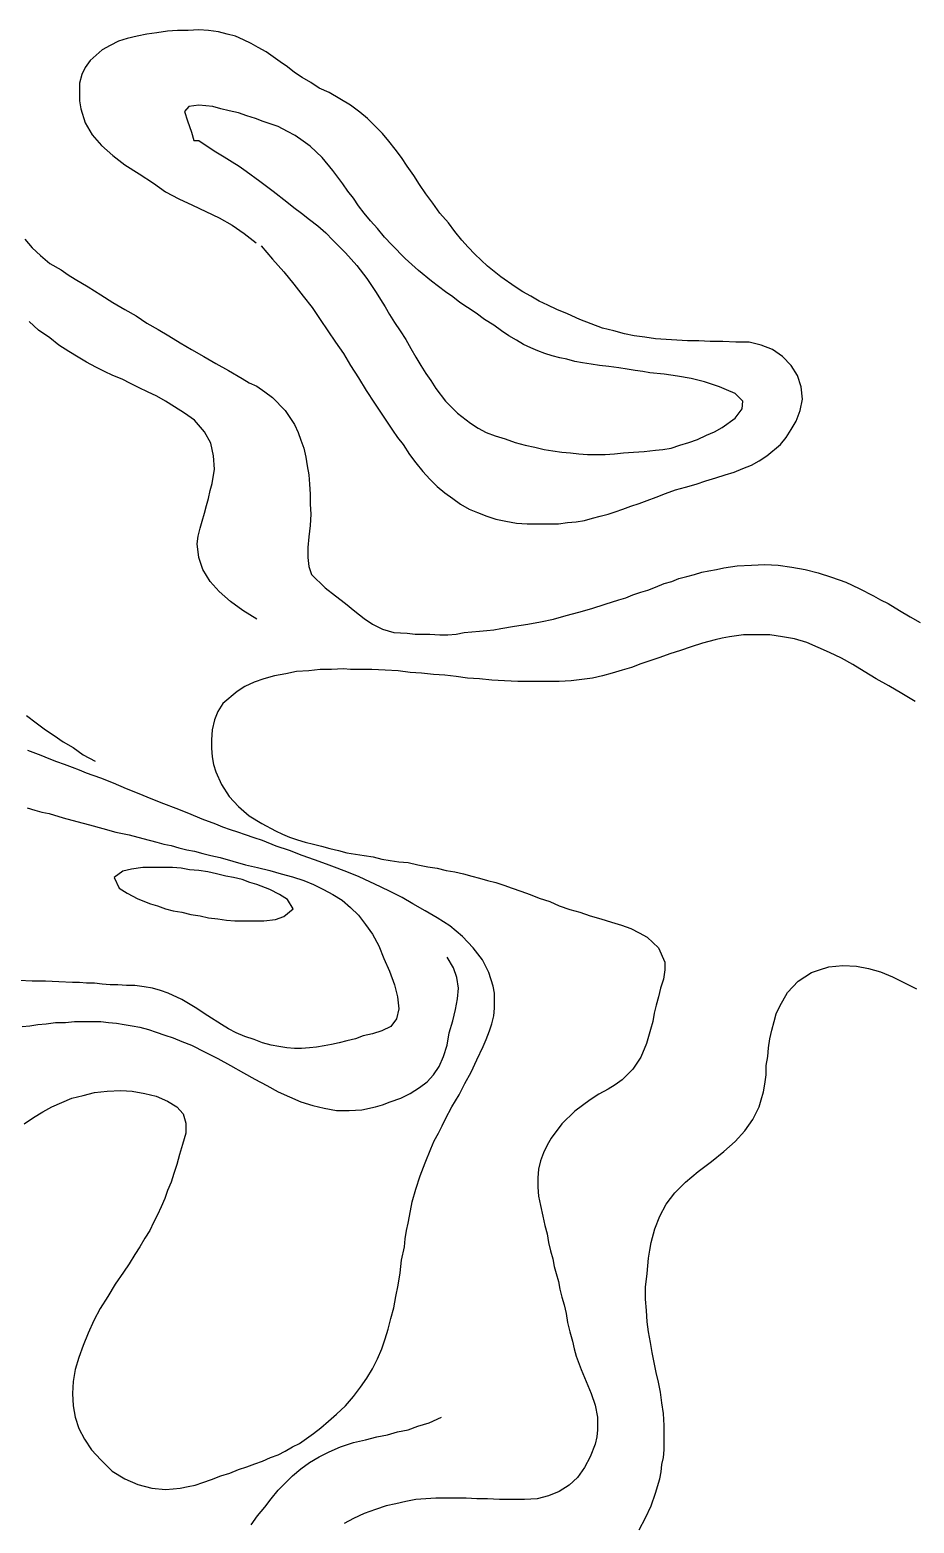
# Model space of a CAD drawing. Header units: inches. Extents: x 401374 to 405300, y 6332180 to 6336621.
# Drawn here: x 402556.4 to 402681, y 6335324.1 to 6335534.4 of the extents above; entities that cross this region are included whole.
import ezdxf

# ---------------------------------------------------------------- set-up
doc = ezdxf.new("R2010")
doc.units = ezdxf.units.IN
doc.header["$MEASUREMENT"] = 0

msp = doc.modelspace()

# ---------------------------------------------------------------- linework, layer by layer
for points in [[(402589, 6335504), (402590.6, 6335502.1), (402592.2, 6335500.3), (402593.6, 6335498.6), (402594.9, 6335496.9), (402596.2, 6335495.3), (402597.3, 6335493.6), (402598.4, 6335492), (402599.5, 6335490.4), (402600.6, 6335488.8), (402601.6, 6335487.1), (402602.7, 6335485.4), (402603.8, 6335483.6), (402605, 6335481.8), (402606.2, 6335480), (402607.5, 6335478), (402608.2, 6335477), (402609, 6335476), (402609.9, 6335474.6), (402610.8, 6335473.4), (402611.8, 6335472.2), (402612.8, 6335471.1), (402613.8, 6335470.1), (402614.9, 6335469.2), (402616, 6335468.4), (402617.1, 6335467.6), (402618.3, 6335466.9), (402619.5, 6335466.4), (402620.8, 6335465.9), (402622.1, 6335465.5), (402623.5, 6335465.2), (402625, 6335464.9), (402626.5, 6335464.8), (402628.2, 6335464.8), (402629.6, 6335464.8), (402630.9, 6335464.8), (402632.2, 6335465), (402633.4, 6335465.1), (402634.6, 6335465.3), (402635.7, 6335465.6), (402636.8, 6335465.9), (402637.9, 6335466.2), (402638.9, 6335466.5), (402640, 6335466.9), (402641.1, 6335467.3), (402642.3, 6335467.7), (402643.4, 6335468.1), (402644.7, 6335468.6), (402646, 6335469.1), (402647.4, 6335469.6), (402648.8, 6335470), (402650.3, 6335470.4), (402651.7, 6335470.9), (402653.1, 6335471.3), (402654.4, 6335471.7), (402655.7, 6335472.1), (402656.9, 6335472.6), (402658.1, 6335473.1), (402659.2, 6335473.7), (402660.3, 6335474.4), (402662.2, 6335476), (402663, 6335477), (402663.7, 6335478.1), (402664.4, 6335479.3), (402665, 6335480.8), (402665.3, 6335482.4), (402665.1, 6335484.1), (402664.6, 6335485.7), (402663.7, 6335487.1), (402662.5, 6335488.4), (402661.1, 6335489.4), (402659.5, 6335490), (402657.8, 6335490.4), (402655.9, 6335490.4), (402654.1, 6335490.5), (402652.3, 6335490.5), (402650.7, 6335490.6), (402649.1, 6335490.6), (402647.6, 6335490.7), (402646.1, 6335490.8), (402644.6, 6335490.9), (402643.1, 6335491.1), (402641.6, 6335491.3), (402640.2, 6335491.6), (402638.7, 6335492), (402637.1, 6335492.4), (402635.5, 6335493), (402633.9, 6335493.6), (402632.2, 6335494.4), (402630.7, 6335495), (402629.4, 6335495.6), (402628.2, 6335496.2), (402627, 6335496.9), (402625.9, 6335497.5), (402624.8, 6335498.2), (402622.8, 6335499.6), (402620.9, 6335501.1), (402619.1, 6335502.8), (402618.2, 6335503.8), (402617.3, 6335504.8), (402616.3, 6335506), (402615.4, 6335507.2), (402614.2, 6335508.6), (402613.2, 6335510), (402612.2, 6335511.3), (402611.3, 6335512.6), (402610.5, 6335513.9), (402609.6, 6335515.2), (402608.8, 6335516.4), (402607.9, 6335517.6), (402607, 6335518.7), (402606.1, 6335519.8), (402605.1, 6335520.8), (402604, 6335521.9), (402602.9, 6335522.8), (402601.6, 6335523.8), (402600.1, 6335524.7), (402598.6, 6335525.6), (402597.2, 6335526.2), (402596, 6335527), (402594.8, 6335527.7), (402593.7, 6335528.4), (402592.7, 6335529.2), (402591.7, 6335529.9), (402590.7, 6335530.6), (402589.7, 6335531.3), (402588.6, 6335531.9), (402587.6, 6335532.5), (402586.5, 6335533), (402585.4, 6335533.5), (402584.2, 6335533.8), (402583, 6335534.1), (402581.6, 6335534.3), (402580.2, 6335534.4), (402578.7, 6335534.3), (402577.2, 6335534.3), (402575.8, 6335534.2), (402574.3, 6335534), (402572.9, 6335533.8), (402571.5, 6335533.5), (402570.1, 6335533.2), (402568.9, 6335532.8), (402567.7, 6335532.2), (402566.6, 6335531.6), (402564.9, 6335530.1), (402564.2, 6335529.1), (402563.7, 6335528.1), (402563.4, 6335526.9), (402563.4, 6335525.6), (402563.4, 6335524.4), (402563.6, 6335523.3), (402564.2, 6335521.3), (402565.2, 6335519.6), (402566.5, 6335518.1), (402568.1, 6335516.7), (402569.8, 6335515.4), (402571.8, 6335514.1), (402573.8, 6335512.8), (402575.5, 6335511.6), (402577.4, 6335510.6), (402579.3, 6335509.7), (402581.2, 6335508.8), (402583.1, 6335507.9), (402584.9, 6335506.9), (402586.6, 6335505.7), (402588.3, 6335504.4)], [(402580.2, 6335518.8), (402581.4, 6335518), (402582.6, 6335517.2), (402583.8, 6335516.5), (402584.9, 6335515.8), (402585.9, 6335515.2), (402586.9, 6335514.5), (402588.8, 6335513.1), (402590.7, 6335511.7), (402592.6, 6335510.2), (402593.6, 6335509.4), (402594.7, 6335508.6), (402595.8, 6335507.7), (402597, 6335506.8), (402598.1, 6335505.8), (402599.1, 6335504.8), (402600.9, 6335503), (402602.5, 6335501.2), (402603.9, 6335499.4), (402605.2, 6335497.4), (402605.8, 6335496.4), (402606.5, 6335495.4), (402607.1, 6335494.3), (402607.8, 6335493.2), (402608.6, 6335492), (402609.4, 6335490.8), (402610.1, 6335489.5), (402610.8, 6335488.3), (402611.5, 6335487.1), (402612.2, 6335486), (402612.9, 6335485), (402613.6, 6335483.9), (402615, 6335482.1), (402616.7, 6335480.4), (402618.5, 6335479), (402619.6, 6335478.3), (402620.7, 6335477.7), (402622, 6335477.2), (402623.4, 6335476.8), (402624.8, 6335476.3), (402626.2, 6335475.9), (402627.6, 6335475.6), (402628.9, 6335475.3), (402630.1, 6335475.1), (402631.4, 6335474.9), (402632.6, 6335474.8), (402633.8, 6335474.7), (402635, 6335474.6), (402636.2, 6335474.6), (402637.5, 6335474.6), (402638.8, 6335474.7), (402640.1, 6335474.8), (402641.5, 6335474.9), (402643, 6335475), (402644.6, 6335475.2), (402645.6, 6335475.3), (402646.8, 6335475.5), (402648, 6335475.9), (402649.3, 6335476.3), (402650.5, 6335476.7), (402651.8, 6335477.3), (402652.9, 6335477.8), (402654, 6335478.4), (402655.8, 6335479.7), (402656.8, 6335481), (402656.9, 6335482.1), (402655.8, 6335483.2), (402654.6, 6335483.7), (402653.6, 6335484.1), (402652.5, 6335484.5), (402651.5, 6335484.8), (402649.6, 6335485.3), (402647.7, 6335485.6), (402645.8, 6335485.9), (402643.8, 6335486.1), (402642.8, 6335486.3), (402641.7, 6335486.4), (402640.6, 6335486.6), (402639.4, 6335486.8), (402638, 6335487), (402636.7, 6335487.1), (402635.5, 6335487.3), (402634.3, 6335487.5), (402633.2, 6335487.7), (402632.1, 6335488), (402631.1, 6335488.2), (402630, 6335488.5), (402629, 6335488.8), (402628, 6335489.2), (402627, 6335489.6), (402626, 6335490.1), (402625, 6335490.7), (402623.9, 6335491.3), (402622.9, 6335492), (402621.8, 6335492.8), (402620.5, 6335493.6), (402619.3, 6335494.5), (402618.1, 6335495.3), (402617, 6335496), (402616, 6335496.8), (402615, 6335497.5), (402613, 6335499), (402611.2, 6335500.5), (402609.3, 6335502.2), (402607.4, 6335504.1), (402606.4, 6335505.2), (402605.4, 6335506.4), (402604.4, 6335507.5), (402603.5, 6335508.6), (402602.7, 6335509.6), (402602, 6335510.7), (402601.2, 6335511.7), (402600.5, 6335512.7), (402599.1, 6335514.6), (402597.6, 6335516.4), (402595.9, 6335518), (402594.9, 6335518.7), (402593.8, 6335519.5), (402592.7, 6335520.1), (402591.4, 6335520.8), (402590.4, 6335521.1), (402589.3, 6335521.5), (402588.2, 6335521.9), (402587, 6335522.3), (402585.8, 6335522.7), (402584.5, 6335523), (402583.3, 6335523.3), (402582.2, 6335523.6), (402580.2, 6335523.8), (402578.8, 6335523.6), (402578.2, 6335522.9), (402578.6, 6335521.6), (402579.2, 6335520), (402579.5, 6335518.8), (402580.2, 6335518.8)], [(402555.7, 6335504.9), (402556.7, 6335503.7), (402557.9, 6335502.6), (402559.2, 6335501.5), (402560.8, 6335500.6), (402561.8, 6335499.9), (402562.8, 6335499.3), (402564.6, 6335498.2), (402566.4, 6335497.1), (402568.1, 6335496), (402569.8, 6335495), (402571.4, 6335494.1), (402572.9, 6335493.1), (402574.5, 6335492.2), (402576, 6335491.3), (402577.6, 6335490.3), (402579.2, 6335489.4), (402580.9, 6335488.4), (402582.6, 6335487.4), (402584.4, 6335486.4), (402586.3, 6335485.3), (402587.3, 6335484.7), (402588.4, 6335484.2), (402589.5, 6335483.4), (402590.6, 6335482.6), (402592.4, 6335480.8), (402593.7, 6335478.8), (402594.2, 6335477.7), (402594.6, 6335476.6), (402595, 6335475.5), (402595.3, 6335474.2), (402595.5, 6335473), (402595.7, 6335471.7), (402595.8, 6335470.4), (402595.9, 6335469), (402595.9, 6335467.6), (402596, 6335466.2), (402595.9, 6335464.6), (402595.7, 6335463), (402595.6, 6335461.5), (402595.6, 6335460.1), (402595.7, 6335458.8), (402596.1, 6335457.7), (402598, 6335455.8), (402599.5, 6335454.7), (402600.9, 6335453.6), (402602.2, 6335452.5), (402603.5, 6335451.5), (402604.7, 6335450.7), (402606.1, 6335450), (402607.7, 6335449.5), (402609.6, 6335449.4), (402610.7, 6335449.3), (402611.7, 6335449.3), (402612.8, 6335449.3), (402614.2, 6335449.2), (402615.3, 6335449.2), (402616.5, 6335449.3), (402617.6, 6335449.5), (402618.7, 6335449.6), (402619.8, 6335449.7), (402620.8, 6335449.8), (402621.8, 6335449.9), (402622.8, 6335450.1), (402624.7, 6335450.4), (402626.6, 6335450.7), (402628.4, 6335451), (402630.2, 6335451.4), (402632, 6335451.9), (402633.8, 6335452.4), (402635.6, 6335452.9), (402637.5, 6335453.5), (402639.4, 6335454.1), (402640.4, 6335454.4), (402641.4, 6335454.8), (402642.5, 6335455.2), (402643.5, 6335455.5), (402644.6, 6335455.9), (402645.8, 6335456.4), (402646.9, 6335456.7), (402647.9, 6335457.1), (402649, 6335457.4), (402650.1, 6335457.7), (402651.1, 6335458), (402652.1, 6335458.2), (402653.2, 6335458.4), (402654.2, 6335458.6), (402656.1, 6335458.9), (402658.1, 6335459), (402660, 6335459.1), (402661.9, 6335459), (402663.8, 6335458.7), (402665.7, 6335458.4), (402667.5, 6335457.9), (402669.4, 6335457.3), (402671.4, 6335456.6), (402673.3, 6335455.7), (402675.3, 6335454.7), (402676.3, 6335454.1), (402677.4, 6335453.6), (402679, 6335452.6), (402680.5, 6335451.7), (402681.9, 6335450.9)], [(402588.4, 6335451.4), (402586.4, 6335452.6), (402584.7, 6335453.9), (402583.1, 6335455.3), (402581.8, 6335456.7), (402580.8, 6335458.4), (402580.2, 6335460.1), (402580, 6335462), (402580.1, 6335463.1), (402580.4, 6335464.2), (402580.7, 6335465.2), (402581, 6335466.3), (402581.3, 6335467.4), (402581.6, 6335468.4), (402581.8, 6335469.5), (402582.1, 6335470.5), (402582.4, 6335472.5), (402582.3, 6335474.4), (402581.9, 6335476.2), (402581, 6335477.8), (402579.6, 6335479.4), (402578.2, 6335480.4), (402576.8, 6335481.3), (402575.5, 6335482.1), (402574.3, 6335482.8), (402573, 6335483.4), (402571.8, 6335484), (402570.6, 6335484.6), (402569.4, 6335485.2), (402568.1, 6335485.7), (402566.9, 6335486.3), (402565.7, 6335486.9), (402564.4, 6335487.6), (402563.2, 6335488.3), (402561.9, 6335489.1), (402560.5, 6335490), (402559.2, 6335491), (402557.6, 6335492.1), (402556.3, 6335493.3)], [(402681.2, 6335439.8), (402679.3, 6335440.9), (402677.5, 6335442), (402675.7, 6335443), (402674, 6335444), (402672.4, 6335445), (402670.8, 6335445.9), (402669.1, 6335446.7), (402667.5, 6335447.4), (402665.9, 6335448.1), (402664.2, 6335448.6), (402662.5, 6335448.9), (402660.7, 6335449.2), (402658.9, 6335449.2), (402657, 6335449.2), (402655, 6335448.9), (402654, 6335448.7), (402653, 6335448.5), (402651.2, 6335448), (402649.6, 6335447.5), (402648.1, 6335447), (402646.6, 6335446.5), (402645.2, 6335446), (402643.8, 6335445.5), (402642.5, 6335445.1), (402641.2, 6335444.6), (402639.9, 6335444.2), (402638.5, 6335443.8), (402637.1, 6335443.4), (402635.7, 6335443.1), (402634.2, 6335442.9), (402632.7, 6335442.7), (402631, 6335442.6), (402629.3, 6335442.6), (402628.2, 6335442.6), (402627.1, 6335442.6), (402625.2, 6335442.6), (402623.3, 6335442.7), (402621.5, 6335442.8), (402619.8, 6335443), (402618.1, 6335443.1), (402616.5, 6335443.3), (402614.9, 6335443.5), (402613.3, 6335443.6), (402611.6, 6335443.8), (402610, 6335443.9), (402608.3, 6335444.1), (402606.5, 6335444.2), (402604.6, 6335444.3), (402602.6, 6335444.3), (402601.6, 6335444.3), (402600.6, 6335444.4), (402598.9, 6335444.3), (402597.3, 6335444.3), (402595.7, 6335444.1), (402594, 6335444), (402592.5, 6335443.7), (402590.9, 6335443.4), (402589.4, 6335443), (402588, 6335442.5), (402586.7, 6335441.9), (402585.6, 6335441.2), (402583.6, 6335439.5), (402582.9, 6335438.4), (402582.4, 6335437.2), (402582.1, 6335435.8), (402582, 6335434.4), (402582, 6335433.2), (402582.1, 6335432), (402582.3, 6335430.9), (402582.6, 6335429.9), (402583.4, 6335428.1), (402584.5, 6335426.4), (402585.8, 6335425), (402587.3, 6335423.7), (402589.1, 6335422.6), (402591, 6335421.6), (402592, 6335421.1), (402593, 6335420.7), (402594.1, 6335420.3), (402595.2, 6335420), (402596.4, 6335419.7), (402597.5, 6335419.4), (402598.7, 6335419.1), (402599.9, 6335418.8), (402601.1, 6335418.5), (402602.3, 6335418.3), (402603.5, 6335418.1), (402604.8, 6335417.9), (402606, 6335417.6), (402607.2, 6335417.4), (402608.4, 6335417.2), (402609.7, 6335417.1), (402611.1, 6335416.8), (402612.5, 6335416.5), (402613.8, 6335416.3), (402615.1, 6335416), (402616.3, 6335415.8), (402617.5, 6335415.5), (402618.7, 6335415.2), (402619.8, 6335414.9), (402620.9, 6335414.6), (402622.1, 6335414.3), (402623.2, 6335413.9), (402624.4, 6335413.5), (402625.6, 6335413.1), (402626.9, 6335412.6), (402628.2, 6335412.1), (402629.7, 6335411.6), (402631, 6335411), (402632.5, 6335410.5), (402633.9, 6335410.1), (402635.4, 6335409.6), (402636.9, 6335409.2), (402638.4, 6335408.7), (402639.8, 6335408.3), (402641.1, 6335407.8), (402642.3, 6335407.2), (402643.4, 6335406.6), (402645, 6335405.1), (402645.9, 6335403.1), (402645.9, 6335402), (402645.7, 6335400.7), (402645.3, 6335399.4), (402645, 6335398.2), (402644.7, 6335397), (402644.4, 6335395.9), (402644.2, 6335394.7), (402643.9, 6335393.6), (402643.6, 6335392.6), (402643.3, 6335391.6), (402642.5, 6335389.7), (402641.4, 6335388), (402639.9, 6335386.5), (402638.9, 6335385.8), (402637.9, 6335385.2), (402636.6, 6335384.5), (402635.4, 6335383.7), (402634.3, 6335382.9), (402633.2, 6335382.1), (402631.4, 6335380.3), (402629.9, 6335378.3), (402629.3, 6335377.3), (402628.8, 6335376.2), (402628.4, 6335375.1), (402628.1, 6335373.9), (402628, 6335372.7), (402628, 6335371.4), (402628.1, 6335370.1), (402628.4, 6335368.8), (402628.7, 6335367.3), (402629, 6335366), (402629.3, 6335364.8), (402629.5, 6335363.6), (402629.8, 6335362.4), (402630.1, 6335361.3), (402630.3, 6335360.2), (402630.6, 6335359.2), (402630.9, 6335358.1), (402631.1, 6335357), (402631.4, 6335355.9), (402631.7, 6335354.8), (402632, 6335353.6), (402632.2, 6335352.3), (402632.5, 6335351), (402632.9, 6335349.7), (402633.1, 6335348.6), (402633.4, 6335347.6), (402634.1, 6335345.7), (402634.8, 6335344), (402635.5, 6335342.3), (402636.1, 6335340.7), (402636.4, 6335339), (402636.4, 6335337.2), (402636.3, 6335336.2), (402636.1, 6335335.2), (402635.4, 6335333.4), (402634.6, 6335331.9), (402633.6, 6335330.5), (402632.4, 6335329.4), (402631, 6335328.5), (402629.5, 6335327.9), (402627.9, 6335327.5), (402626.1, 6335327.4), (402624.3, 6335327.4), (402622.6, 6335327.4), (402620.9, 6335327.5), (402619.4, 6335327.5), (402617.9, 6335327.6), (402616.4, 6335327.6), (402615, 6335327.6), (402613.6, 6335327.6), (402612.2, 6335327.5), (402610.8, 6335327.4), (402609.4, 6335327.1), (402608, 6335326.8), (402606.6, 6335326.5), (402605.1, 6335326), (402603.5, 6335325.4), (402602, 6335324.7), (402600.7, 6335324)], [(402555.9, 6335437.8), (402557.3, 6335436.8), (402558.6, 6335435.8), (402559.8, 6335435), (402561.1, 6335434.1), (402562.5, 6335433.3), (402563.9, 6335432.3), (402565.6, 6335431.4)], [(402555.6, 6335380.3), (402556.9, 6335381.2), (402558.2, 6335382), (402559.5, 6335382.7), (402560.9, 6335383.3), (402562.3, 6335383.9), (402563.9, 6335384.3), (402565.5, 6335384.7), (402567.3, 6335384.9), (402569.2, 6335385), (402570.8, 6335384.9), (402572.6, 6335384.6), (402574.2, 6335384.2), (402575.8, 6335383.5), (402577.1, 6335382.7), (402578, 6335381.7), (402578.4, 6335380.4), (402578.4, 6335379), (402577.9, 6335377.4), (402577.5, 6335376), (402577.1, 6335374.6), (402576.7, 6335373.3), (402576.3, 6335372.1), (402575.8, 6335370.9), (402575.4, 6335369.8), (402574.9, 6335368.6), (402574.4, 6335367.5), (402573.8, 6335366.4), (402573.3, 6335365.3), (402572.6, 6335364.2), (402571.9, 6335363), (402571.2, 6335361.9), (402570.4, 6335360.6), (402569.6, 6335359.4), (402568.4, 6335357.7), (402567.4, 6335356), (402566.3, 6335354.3), (402565.4, 6335352.6), (402564.6, 6335350.8), (402563.9, 6335349.1), (402563.3, 6335347.4), (402562.8, 6335345.7), (402562.5, 6335344), (402562.4, 6335342.3), (402562.5, 6335340.6), (402562.8, 6335339), (402563.3, 6335337.4), (402564.1, 6335335.9), (402565.1, 6335334.4), (402566.4, 6335333), (402568, 6335331.4), (402569.8, 6335330.3), (402571.6, 6335329.5), (402573.6, 6335329), (402575.5, 6335328.8), (402576.6, 6335328.9), (402577.6, 6335329), (402578.7, 6335329.2), (402579.7, 6335329.4), (402580.8, 6335329.8), (402582, 6335330.2), (402583.3, 6335330.7), (402584.6, 6335331.1), (402585.8, 6335331.6), (402587, 6335332), (402588.1, 6335332.4), (402589.2, 6335332.8), (402590.3, 6335333.3), (402591.4, 6335333.7), (402592.4, 6335334.2), (402593.4, 6335334.8), (402594.4, 6335335.3), (402595.4, 6335336), (402596.4, 6335336.7), (402597.4, 6335337.5), (402598.5, 6335338.4), (402599.6, 6335339.4), (402600.9, 6335340.6), (402602, 6335341.9), (402603, 6335343.2), (402603.9, 6335344.5), (402604.7, 6335345.8), (402605.4, 6335347.2), (402606, 6335348.6), (402606.5, 6335350), (402606.9, 6335351.4), (402607.3, 6335352.9), (402607.7, 6335354.4), (402608, 6335356), (402608.3, 6335357.6), (402608.6, 6335359.3), (402608.8, 6335361.1), (402609.2, 6335363), (402609.3, 6335364.1), (402609.5, 6335365.3), (402609.7, 6335366.3), (402609.9, 6335367.3), (402610.3, 6335369.3), (402610.8, 6335371.1), (402611.4, 6335373), (402612.1, 6335374.8), (402612.9, 6335376.8), (402613.4, 6335377.9), (402614, 6335379), (402614.5, 6335380), (402615, 6335381), (402615.9, 6335382.7), (402616.9, 6335384.4), (402617.7, 6335386), (402618.6, 6335387.6), (402619.4, 6335389.3), (402620.3, 6335391.2), (402620.7, 6335392.2), (402621.2, 6335393.4), (402621.5, 6335394.4), (402621.8, 6335395.5), (402621.9, 6335396.6), (402621.9, 6335397.6), (402621.9, 6335398.7), (402621.7, 6335399.7), (402621.1, 6335401.6), (402620.2, 6335403.4), (402618.9, 6335405.1), (402617.4, 6335406.7), (402615.6, 6335408.2), (402613.8, 6335409.3), (402612.1, 6335410.3), (402610.4, 6335411.3), (402608.9, 6335412.2), (402607.3, 6335413), (402605.8, 6335413.7), (402604.3, 6335414.4), (402602.8, 6335415.1), (402601.3, 6335415.7), (402599.7, 6335416.3), (402598.2, 6335416.9), (402596.5, 6335417.5), (402594.8, 6335418.1), (402593, 6335418.8), (402591.1, 6335419.4), (402589.2, 6335420.2), (402588, 6335420.6), (402586.8, 6335421), (402585.7, 6335421.4), (402584.7, 6335421.7), (402583.6, 6335422.1), (402582.6, 6335422.5), (402580.7, 6335423.2), (402578.8, 6335424), (402577, 6335424.7), (402575.3, 6335425.4), (402573.5, 6335426.1), (402571.8, 6335426.8), (402570, 6335427.5), (402568.2, 6335428.3), (402566.4, 6335429), (402564.4, 6335429.7), (402563.4, 6335430.1), (402562.4, 6335430.5), (402561.3, 6335430.9), (402560.2, 6335431.3), (402559.1, 6335431.7), (402558, 6335432.2), (402556.1, 6335432.9)], [(402556, 6335424.8), (402557.1, 6335424.5), (402558.1, 6335424.2), (402559.1, 6335424), (402561.1, 6335423.4), (402563, 6335422.9), (402564.8, 6335422.4), (402566.7, 6335421.9), (402568.5, 6335421.4), (402570.4, 6335421), (402572.3, 6335420.5), (402574.3, 6335420), (402575.3, 6335419.7), (402576.3, 6335419.5), (402577.4, 6335419.2), (402578.5, 6335418.9), (402579.6, 6335418.7), (402580.8, 6335418.4), (402581.9, 6335418.1), (402583.2, 6335417.8), (402585, 6335417.3), (402586.8, 6335416.8), (402588.5, 6335416.4), (402590.2, 6335416), (402591.8, 6335415.5), (402593.4, 6335415.1), (402595, 6335414.6), (402596.4, 6335414), (402597.8, 6335413.3), (402599.1, 6335412.6), (402600.4, 6335411.8), (402601.6, 6335410.8), (402602.7, 6335409.7), (402603.7, 6335408.4), (402604.7, 6335407), (402605.6, 6335405.4), (402606.3, 6335403.6), (402607.1, 6335401.8), (402607.8, 6335399.9), (402608.2, 6335398.2), (402608.4, 6335396.5), (402608.1, 6335395.1), (402607.3, 6335394), (402606, 6335393.4), (402604.7, 6335393), (402603.4, 6335392.7), (402602.3, 6335392.3), (402601.1, 6335392), (402600, 6335391.7), (402598.9, 6335391.5), (402597.9, 6335391.3), (402596.8, 6335391.1), (402595.8, 6335391), (402594.7, 6335390.9), (402593.7, 6335390.9), (402592.6, 6335391), (402591.5, 6335391.2), (402590.4, 6335391.4), (402589.2, 6335391.7), (402588, 6335392.2), (402586.7, 6335392.6), (402585.5, 6335393.1), (402584.4, 6335393.7), (402583.4, 6335394.3), (402581.5, 6335395.5), (402579.7, 6335396.7), (402577.8, 6335397.8), (402575.9, 6335398.7), (402574.8, 6335399.1), (402573.7, 6335399.4), (402572.5, 6335399.6), (402571.2, 6335399.8), (402570, 6335399.8), (402568.8, 6335399.9), (402567.7, 6335399.9), (402566.6, 6335400), (402565.5, 6335400.1), (402564.4, 6335400.1), (402563.4, 6335400.2), (402562.4, 6335400.2), (402560.5, 6335400.3), (402558.6, 6335400.4), (402556.7, 6335400.4), (402554.9, 6335400.5)], [(402568.3, 6335415), (402569, 6335413.5), (402570.1, 6335412.8), (402571.6, 6335412), (402573.4, 6335411.3), (402574.4, 6335411), (402575.5, 6335410.6), (402576.6, 6335410.3), (402577.8, 6335410.1), (402579.1, 6335409.8), (402580.4, 6335409.6), (402581.6, 6335409.3), (402582.9, 6335409.2), (402584.1, 6335409), (402585.3, 6335408.9), (402586.4, 6335408.9), (402587.4, 6335408.9), (402589.4, 6335408.9), (402591, 6335409.1), (402592.2, 6335409.5), (402593.5, 6335410.6), (402592.7, 6335411.9), (402591.6, 6335412.6), (402590.2, 6335413.3), (402588.4, 6335414), (402587.4, 6335414.3), (402586.3, 6335414.7), (402585.1, 6335415), (402584, 6335415.2), (402582.7, 6335415.5), (402581.5, 6335415.8), (402580.2, 6335416), (402578.9, 6335416.1), (402577.7, 6335416.3), (402576.5, 6335416.4), (402575.3, 6335416.4), (402574.3, 6335416.4), (402572.3, 6335416.4), (402570.7, 6335416.2), (402569.5, 6335415.9), (402568.3, 6335415)], [(402555.3, 6335394), (402556.4, 6335394.1), (402557.5, 6335394.3), (402558.7, 6335394.4), (402560, 6335394.6), (402561.4, 6335394.6), (402562.7, 6335394.7), (402564, 6335394.7), (402565.2, 6335394.7), (402566.4, 6335394.7), (402567.5, 6335394.6), (402568.6, 6335394.5), (402569.7, 6335394.3), (402570.8, 6335394.1), (402571.9, 6335393.9), (402573.1, 6335393.6), (402574.2, 6335393.2), (402575.4, 6335392.8), (402576.6, 6335392.4), (402577.8, 6335391.9), (402579.2, 6335391.4), (402581.1, 6335390.4), (402582.9, 6335389.5), (402584.7, 6335388.5), (402586.5, 6335387.5), (402588.1, 6335386.6), (402589.8, 6335385.7), (402591.4, 6335384.8), (402593, 6335384.1), (402594.6, 6335383.4), (402596.3, 6335382.9), (402597.9, 6335382.5), (402599.6, 6335382.2), (402601.4, 6335382.2), (402603.2, 6335382.3), (402605.1, 6335382.7), (402606.1, 6335383), (402607.2, 6335383.4), (402608.7, 6335383.9), (402610, 6335384.6), (402611.3, 6335385.4), (402612.4, 6335386.2), (402613.3, 6335387.2), (402614.1, 6335388.4), (402614.7, 6335389.8), (402615.2, 6335391.4), (402615.5, 6335393.1), (402616, 6335394.8), (402616.4, 6335396.4), (402616.7, 6335397.9), (402616.8, 6335399.4), (402616.6, 6335400.9), (402616.1, 6335402.3), (402615.2, 6335403.8)], [(402642.3, 6335323.1), (402643.2, 6335324.8), (402644, 6335326.5), (402644.6, 6335328.3), (402645.2, 6335330.3), (402645.4, 6335331.3), (402645.5, 6335332.3), (402645.7, 6335333.3), (402645.8, 6335334.4), (402645.8, 6335336.2), (402645.8, 6335337.8), (402645.7, 6335339.5), (402645.5, 6335341), (402645.3, 6335342.5), (402645, 6335343.9), (402644.7, 6335345.3), (402644.4, 6335346.7), (402644.1, 6335348.1), (402643.9, 6335349.5), (402643.6, 6335351), (402643.4, 6335352.4), (402643.3, 6335354), (402643.2, 6335355.6), (402643.2, 6335357.3), (402643.4, 6335359.2), (402643.5, 6335360.3), (402643.6, 6335361.4), (402643.8, 6335362.5), (402644, 6335363.6), (402644.5, 6335365.5), (402645.2, 6335367.3), (402646.1, 6335369), (402647.3, 6335370.6), (402648.8, 6335372.1), (402650.6, 6335373.6), (402652.5, 6335375), (402654.2, 6335376.4), (402655.8, 6335377.8), (402657.2, 6335379.3), (402658.3, 6335380.9), (402659.2, 6335382.7), (402659.5, 6335383.7), (402659.8, 6335384.8), (402660, 6335385.9), (402660.2, 6335387.2), (402660.2, 6335388.5), (402660.4, 6335389.8), (402660.5, 6335391), (402660.7, 6335392.3), (402661, 6335393.5), (402661.3, 6335394.7), (402661.6, 6335395.8), (402662.1, 6335396.9), (402663.2, 6335398.8), (402664.7, 6335400.4), (402666.6, 6335401.6), (402667.7, 6335402), (402669, 6335402.4), (402670, 6335402.5), (402671, 6335402.6), (402672.9, 6335402.5), (402674.6, 6335402.2), (402676.3, 6335401.7), (402678, 6335401), (402679.6, 6335400.2), (402681.4, 6335399.3)], [(402587.6, 6335323.8), (402588.5, 6335325.1), (402589.5, 6335326.3), (402590.4, 6335327.5), (402591.4, 6335328.7), (402592.4, 6335329.7), (402593.4, 6335330.7), (402594.6, 6335331.7), (402595.8, 6335332.6), (402597.2, 6335333.4), (402598.6, 6335334.1), (402600.2, 6335334.8), (402602, 6335335.4), (402603.7, 6335335.8), (402605.3, 6335336.2), (402606.8, 6335336.5), (402608.2, 6335336.9), (402609.7, 6335337.2), (402611.1, 6335337.7), (402612.7, 6335338.2), (402614.4, 6335339)]]:
    msp.add_lwpolyline(points)

doc.saveas('drawing.dxf')
